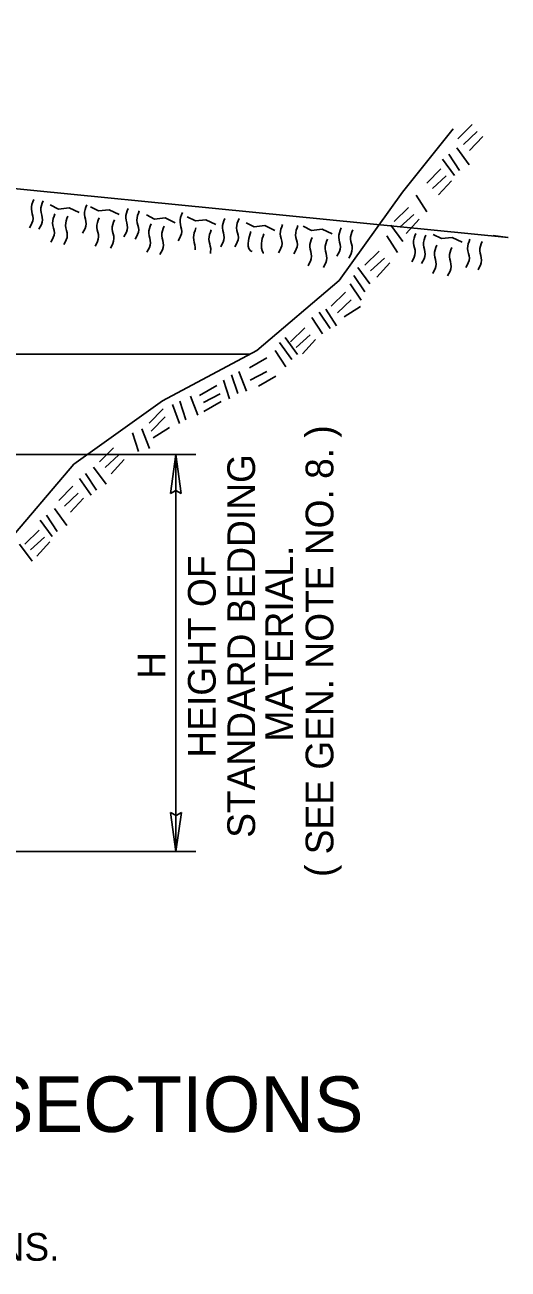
# Model space of a CAD drawing. Extents: x 706 to 1066, y -291 to -11.
# Drawn here: x 936.2 to 959.4, y -223.1 to -163.3 of the extents above; entities that cross this region are included whole.
import ezdxf

# ---------------------------------------------------------------- set-up
doc = ezdxf.new("R2010")
doc.units = 0
doc.layers.add('Level 1', color=7, linetype='Continuous')

msp = doc.modelspace()

# ---------------------------------------------------------------- linework, layer by layer
at = {"layer": 'Level 1'}
for p, q in [((856.625, -163.321), (959.433, -173.534)), ((957.017, -168.79), (957.698, -168.11)), ((957.287, -169.06), (957.953, -168.447)), ((957.585, -169.358), (958.211, -168.678)), ((956.584, -169.531), (957.101, -170.32)), ((956.969, -169.223), (957.568, -170.04)), ((955.526, -170.917), (956.206, -170.237)), ((956.286, -169.772), (956.858, -170.561)), ((955.795, -171.186), (956.462, -170.574)), ((956.094, -171.485), (956.719, -170.804)), ((937.438, -171.969), (937.835, -172.167)), ((939.365, -172.054), (939.762, -172.253)), ((953.967, -172.764), (954.647, -172.084)), ((955.016, -171.504), (955.533, -172.293)), ((937.835, -172.167), (938.345, -172.111)), ((938.345, -172.111), (938.826, -172.338)), ((939.762, -172.253), (940.272, -172.196)), ((940.272, -172.196), (940.753, -172.423)), ((942.057, -172.451), (942.453, -172.65)), ((942.453, -172.65), (942.964, -172.593)), ((942.964, -172.593), (943.445, -172.82)), ((944.012, -172.536), (944.409, -172.735)), ((944.409, -172.735), (944.919, -172.678)), ((944.919, -172.678), (945.401, -172.905)), ((954.236, -173.034), (954.903, -172.422)), ((954.535, -173.332), (955.161, -172.652)), ((946.846, -172.82), (947.242, -173.018)), ((947.242, -173.018), (947.753, -172.962)), ((947.753, -172.962), (948.234, -173.189)), ((949.594, -172.99), (949.991, -173.188)), ((949.991, -173.188), (950.501, -173.132)), ((950.501, -173.132), (950.983, -173.358)), ((953.806, -172.935), (954.378, -173.725)), ((953.601, -173.457), (954.118, -174.246)), ((955.831, -173.388), (956.228, -173.587)), ((956.228, -173.587), (956.738, -173.53)), ((956.738, -173.53), (957.219, -173.757)), ((958.715, -173.443), (959.422, -173.533)), ((952.552, -174.862), (953.233, -174.182)), ((952.219, -174.967), (952.791, -175.756)), ((952.822, -175.132), (953.489, -174.519)), ((953.12, -175.43), (953.746, -174.75)), ((952.028, -175.36), (952.545, -176.149)), ((950.939, -176.833), (951.62, -176.153)), ((951.853, -175.754), (952.37, -176.543)), ((951.234, -177.143), (951.901, -176.53)), ((951.563, -177.336), (952.343, -176.841)), ((950, -177.371), (950.518, -178.161)), ((950.364, -177.111), (950.881, -177.9)), ((950.67, -176.98), (951.187, -177.769)), ((948.982, -178.548), (949.663, -177.867)), ((948.448, -178.577), (949.046, -179.393)), ((948.719, -178.333), (949.317, -179.149)), ((949.252, -178.817), (949.919, -178.205)), ((949.55, -179.115), (950.176, -178.435)), ((862.233, -179.135), (947.029, -179.135)), ((945.97, -179.135), (947.01, -179.135)), ((948.242, -178.961), (948.758, -179.751)), ((947.005, -179.795), (947.838, -179.314)), ((945.756, -180.387), (946.051, -181.283)), ((946.15, -180.124), (946.445, -181.02)), ((946.502, -179.965), (946.869, -180.909)), ((947.039, -180.386), (947.841, -179.967)), ((947.442, -180.67), (948.276, -180.189)), ((944.614, -181.117), (945.447, -180.636)), ((944.806, -181.454), (945.609, -181.035)), ((943.305, -181.55), (943.653, -182.46)), ((943.661, -181.386), (943.956, -182.283)), ((944.18, -181.156), (944.528, -182.066)), ((944.818, -181.895), (945.651, -181.414)), ((942.188, -182.445), (942.869, -181.765)), ((942.283, -182.826), (942.964, -182.146)), ((941.833, -182.724), (942.2, -183.667)), ((942.381, -183.147), (943.162, -182.652)), ((941.39, -182.907), (941.685, -183.803)), ((920.383, -183.946), (944.44, -183.946)), ((939.802, -184.312), (940.483, -183.631)), ((940.072, -184.581), (940.738, -183.969)), ((943.477, -183.946), (943.22, -185.82)), ((943.477, -183.946), (943.735, -185.82)), ((943.478, -183.946), (943.478, -203.018)), ((939.523, -184.562), (940.122, -185.378)), ((940.37, -184.88), (940.996, -184.199)), ((938.84, -185.111), (939.412, -185.9)), ((939.138, -184.87), (939.655, -185.659)), ((937.849, -186.159), (938.529, -185.479)), ((938.118, -186.429), (938.785, -185.816)), ((938.417, -186.727), (939.042, -186.047)), ((937.252, -186.862), (937.769, -187.651)), ((937.637, -186.554), (938.236, -187.37)), ((936.223, -188.267), (936.903, -187.586)), ((936.954, -187.102), (937.525, -187.892)), ((936.492, -188.536), (937.159, -187.924)), ((936.79, -188.834), (937.416, -188.154)), ((935.966, -188.256), (936.565, -189.072)), ((943.479, -203.018), (943.222, -201.145)), ((943.479, -203.018), (943.736, -201.145)), ((920.383, -203.018), (944.44, -203.018))]:
    msp.add_line(p, q, dxfattribs=at)
for points in [[(956.796, -168.309), (954.352, -171.35), (951.311, -175.603), (947.366, -178.952), (942.824, -181.377), (938.571, -184.418), (935.222, -188.363), (933.105, -191.096), (929.756, -192.616), (926.407, -194.136), (922.462, -196.273), (919.421, -197.485)], [(943.735, -185.82), (943.475, -185.675), (943.22, -185.82)], [(943.222, -201.145), (943.482, -201.29), (943.736, -201.145)]]:
    msp.add_lwpolyline(points, dxfattribs=at)
for points in [[(936.644, -171.714), (936.531, -172.167), (936.616, -172.621), (936.446, -173.075)], [(937.098, -171.77), (936.985, -172.224), (937.07, -172.678), (936.899, -173.132)], [(939.195, -171.969), (939.081, -172.423), (939.166, -172.876), (938.996, -173.33)], [(937.665, -172.394), (937.551, -172.848), (937.636, -173.302), (937.466, -173.756)], [(938.288, -172.508), (938.175, -172.961), (938.26, -173.415), (938.09, -173.869)], [(939.79, -172.593), (939.677, -173.047), (939.762, -173.5), (939.591, -173.954)], [(940.527, -172.678), (940.413, -173.132), (940.498, -173.585), (940.328, -174.039)], [(941.178, -172.139), (941.065, -172.593), (941.15, -173.047), (940.98, -173.5)], [(941.717, -172.253), (941.603, -172.706), (941.688, -173.16), (941.518, -173.614)], [(943.785, -172.338), (943.672, -172.791), (943.757, -173.245), (943.587, -173.699)], [(945.826, -172.621), (945.712, -173.075), (945.797, -173.529), (945.627, -173.982)], [(946.506, -172.621), (946.392, -173.075), (946.477, -173.529), (946.307, -173.983)], [(942.284, -172.877), (942.17, -173.33), (942.255, -173.784), (942.085, -174.238)], [(942.907, -172.99), (942.794, -173.444), (942.879, -173.897), (942.709, -174.351)], [(944.437, -173.075), (944.324, -173.529), (944.395, -174.011), (944.395, -174.124)], [(945.174, -173.16), (945.06, -173.614), (945.145, -174.067), (945.131, -174.294)], [(947.072, -173.245), (946.959, -173.699), (947.044, -174.153), (947.143, -174.209)], [(948.603, -172.905), (948.489, -173.359), (948.574, -173.812), (948.404, -174.266)], [(949.339, -172.962), (949.226, -173.415), (949.311, -173.869), (949.141, -174.323)], [(951.408, -173.075), (951.295, -173.529), (951.38, -173.982), (951.209, -174.436)], [(951.975, -173.16), (951.861, -173.614), (951.946, -174.067), (951.776, -174.521)], [(947.696, -173.359), (947.583, -173.812), (947.667, -174.266), (947.682, -174.294)], [(950.019, -173.529), (949.906, -173.982), (949.991, -174.436), (949.821, -174.89)], [(950.756, -173.614), (950.643, -174.067), (950.728, -174.521), (950.558, -174.975)], [(955, -173.346), (954.887, -173.799), (954.972, -174.253), (954.802, -174.707)], [(955.478, -173.425), (955.364, -173.879), (955.449, -174.333), (955.279, -174.787)], [(957.601, -173.611), (957.487, -174.065), (957.572, -174.519), (957.402, -174.973)], [(958.184, -173.718), (958.071, -174.171), (958.156, -174.625), (957.986, -175.079)], [(956.008, -173.904), (955.895, -174.357), (955.98, -174.811), (955.81, -175.265)], [(956.725, -174.01), (956.612, -174.464), (956.697, -174.917), (956.527, -175.371)]]:
    msp.add_spline(points, degree=3, dxfattribs=at)

# ---------------------------------------------------------------- texts
for s, height, rotation, p in [('( SEE GEN. NOTE NO. 8. )', 1.33333, 90, (951.04, -204.244)), ('STANDARD BEDDING', 1.33333, 89.99998, (947.279, -202.362)), ('MATERIAL.', 1.3333, 89.99998, (949.099, -197.74)), ('HEIGHT OF', 1.3333, 89.99998, (945.387, -198.511)), ('H', 1.333, 89.99998, (942.967, -194.727))]:
    msp.add_text(s, height=height, rotation=rotation, dxfattribs=at).set_placement(p)
for s, height, p in [('TRENCH EXCAVATION IN EMBANKMENT SECTIONS', 2.66658, (863.728, -216.489)), ('202.04(C) OF THE 1999 ENGLISH STANDARD SPECIFICATIONS.', 1.33333, (883.985, -222.675))]:
    msp.add_text(s, height=height, dxfattribs=at).set_placement(p)

doc.saveas('drawing.dxf')
